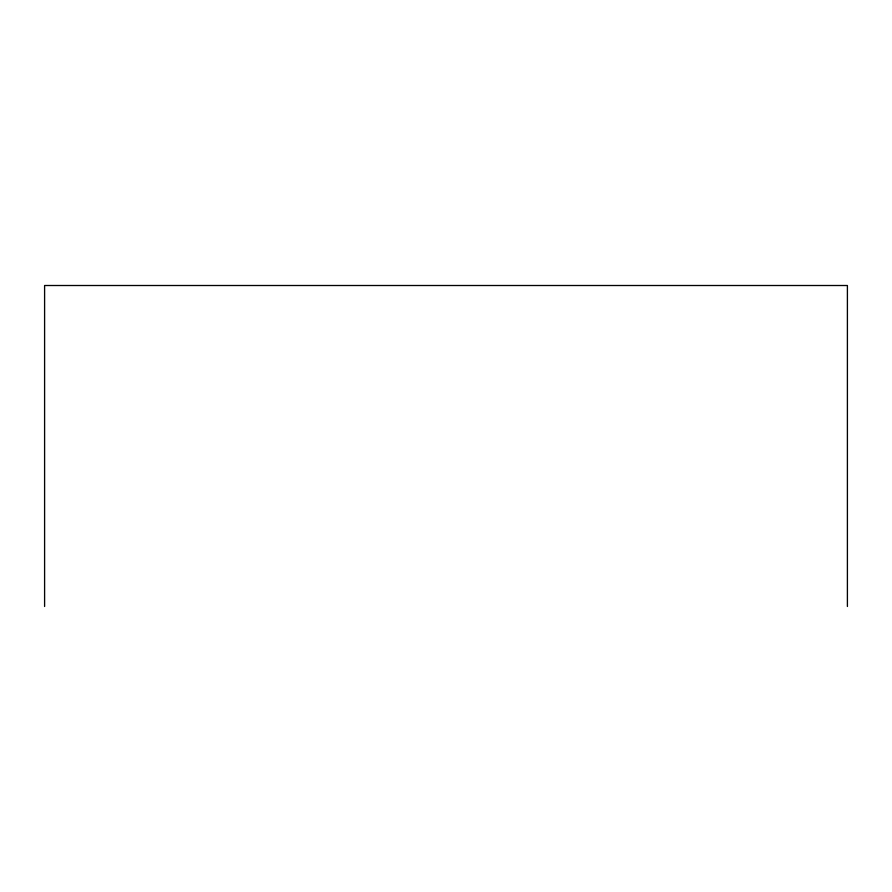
<?xml version="1.0" encoding="UTF-8"?>
<svg xmlns="http://www.w3.org/2000/svg" width="892" height="892" viewBox="0 0 892 892"><rect width="100%" height="100%" fill="white"/><g stroke="black" fill="none" stroke-linecap="round" stroke-linejoin="round"><path stroke-width="1.34" d="M847.4 606.493L847.4 285.507L44.6 285.507L44.6 606.493"/></g></svg>
